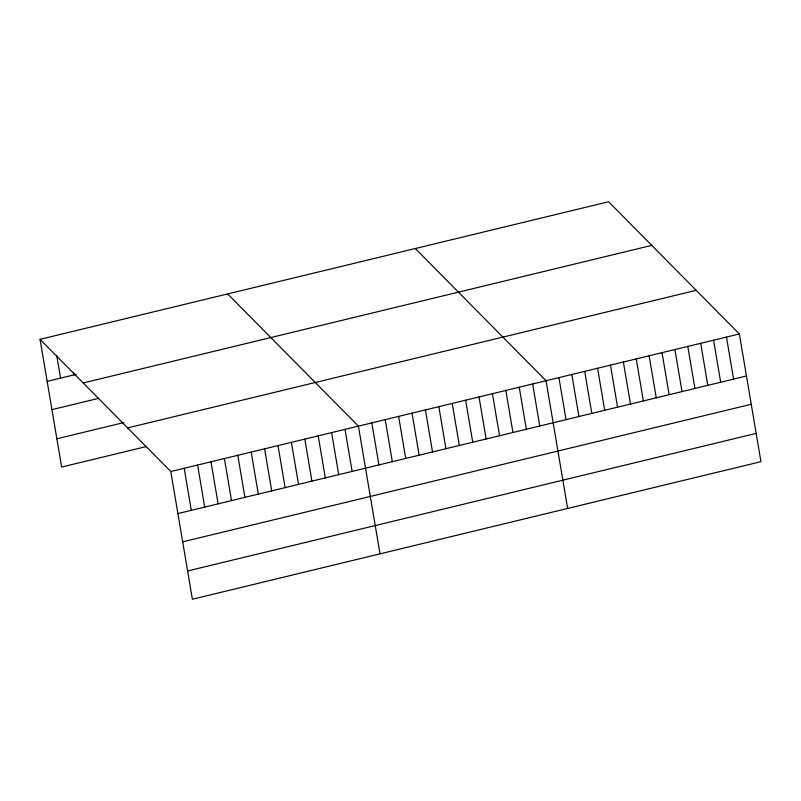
<?xml version="1.0" encoding="UTF-8"?>
<svg xmlns="http://www.w3.org/2000/svg" width="801" height="801" viewBox="0 0 801 801"><rect width="100%" height="100%" fill="white"/><g stroke="black" fill="none" stroke-linecap="round" stroke-linejoin="round"><path stroke-width="1.2" d="M40.05 339.334L608.61 201.752L739.353 333.957L760.95 461.666L192.39 599.248L170.793 471.529L40.05 339.334L61.647 467.043L146.533 446.507M47.159 381.366L76.195 374.347M83.194 382.958L651.754 245.376M51.945 409.641L98.843 398.297M56.871 438.778L123.875 422.558M127.649 427.904L696.199 290.322M170.793 471.529L739.353 333.957M177.902 513.571L746.462 375.989M182.688 541.846L751.238 404.265M187.614 570.973L756.164 433.391M415.298 248.53L546.042 380.725L567.639 508.445M227.674 293.927L358.417 426.132L380.014 553.851M726.457 337.071L733.576 379.113M713.571 340.185L720.68 382.227M700.685 343.309L707.794 385.341M687.799 346.422L694.908 388.465M674.913 349.546L682.021 391.579M662.027 352.66L669.135 394.703M649.14 355.784L656.249 397.817M636.254 358.898L643.363 400.941M623.358 362.022L630.477 404.054M610.472 365.136L617.581 407.178M597.586 368.26L604.695 410.292M584.7 371.374L591.809 413.416M571.814 374.488L578.923 416.53M558.928 377.611L566.037 419.644M532.635 383.969L539.744 426.012M519.238 387.213L526.347 429.256M505.831 390.457L512.94 432.5M492.435 393.702L499.544 435.744M479.028 396.946L486.137 438.978M465.631 400.19L472.74 442.222M452.225 403.434L459.333 445.466M438.828 406.668L445.937 448.71M425.421 409.912L432.53 451.954M412.024 413.156L419.133 455.198M398.618 416.4L405.727 458.442M385.221 419.644L392.33 461.686M371.814 422.888L378.923 464.93M345.011 429.376L352.12 471.409M331.614 432.62L338.723 474.653M318.207 435.854L325.316 477.897M304.811 439.098L311.919 481.141M291.404 442.342L298.513 484.385M278.007 445.586L285.116 487.629M264.6 448.83L271.709 490.873M251.204 452.074L258.312 494.107M237.797 455.318L244.906 497.351M224.4 458.562L231.509 500.595M210.993 461.807L218.102 503.839M197.597 465.041L204.706 507.083M184.19 468.285L191.299 510.327M73.562 372.485L73.962 374.888M56.701 355.304L60.566 378.122"/></g></svg>
